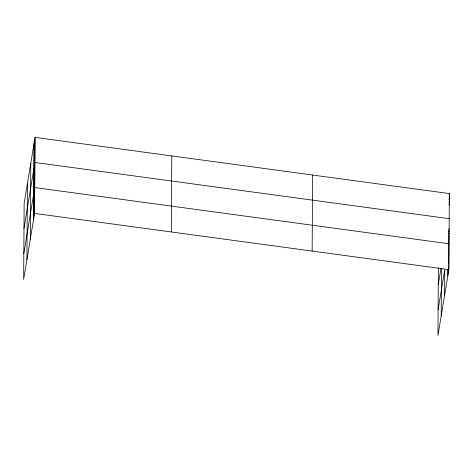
<?xml version="1.0" encoding="UTF-8"?>
<svg xmlns="http://www.w3.org/2000/svg" width="473" height="473" viewBox="0 0 473 473"><rect width="100%" height="100%" fill="white"/><g stroke="black" fill="none" stroke-linecap="round" stroke-linejoin="round"><path stroke-width="0.71" d="M26.926 259.63L27.416 183.595M30.302 239.237L30.792 163.203M33.577 219.448L34.068 143.414M35.067 137.383L24.141 203.384L23.65 279.419L34.576 213.424L35.067 137.383L449.35 193.581L448.859 269.616L437.933 335.617L438.37 267.736M171.291 231.965L171.782 155.93M312.145 251.074L312.635 175.04M441.208 315.828L441.516 268.646M444.585 295.436L444.75 269.586L438.099 309.762M447.86 275.647L447.901 269.184M34.05 145.926L35.049 139.896M34.032 148.433L35.032 142.403M34.021 150.946L35.02 144.915M34.003 153.453L35.002 147.422M33.985 155.96L34.984 149.929M33.967 158.473L34.967 152.442M33.955 160.98L34.955 154.949M33.938 163.487L34.937 157.462M33.92 165.999L34.919 159.969M23.981 228.471L34.901 162.476L449.19 218.674M33.89 171.019L34.89 164.988M33.873 173.526L34.872 167.495M33.855 176.033L34.854 170.002M33.843 178.546L34.836 172.515M33.825 181.053L34.825 175.022M33.808 183.565L34.807 177.535M33.79 186.072L34.789 180.042M33.778 188.579L34.777 182.548M33.76 191.092L34.76 185.061M23.816 253.563L34.742 187.568L449.025 243.766L448.694 245.777M33.731 195.952L34.724 189.921M33.713 198.299L34.712 192.269M33.701 200.653L34.695 194.622M33.684 203L34.683 196.969M33.666 205.353L34.665 199.322M33.654 207.7L34.653 201.669M33.636 210.047L34.635 204.023M33.624 212.401L34.624 206.37M33.607 214.748L34.606 208.723M33.595 217.101L34.588 211.07M449.125 194.923L449.35 193.581M449.114 197.43L449.332 196.094M449.096 199.943L449.32 198.601M449.078 202.45L449.303 201.114M449.066 204.963L449.285 203.621M438.264 284.669L440.954 268.416M448.682 231.392L449.125 228.713M448.664 233.899L449.108 231.22M448.646 236.411L449.09 233.733M448.629 238.918L449.078 236.24M448.617 241.431L449.06 238.747M448.599 243.938L449.043 241.26M448.676 248.13L449.013 246.12M448.664 250.477L448.995 248.467M448.646 252.824L448.983 250.82M448.635 255.178L448.966 253.167M448.617 257.525L448.954 255.521M448.605 259.878L448.936 257.868M448.587 262.225L448.918 260.215M448.682 263.91L448.907 262.568M447.89 270.946L448.114 269.61M448.67 266.258L448.889 264.915M447.878 273.299L448.877 267.269M34.576 213.424L448.859 269.616"/></g></svg>
